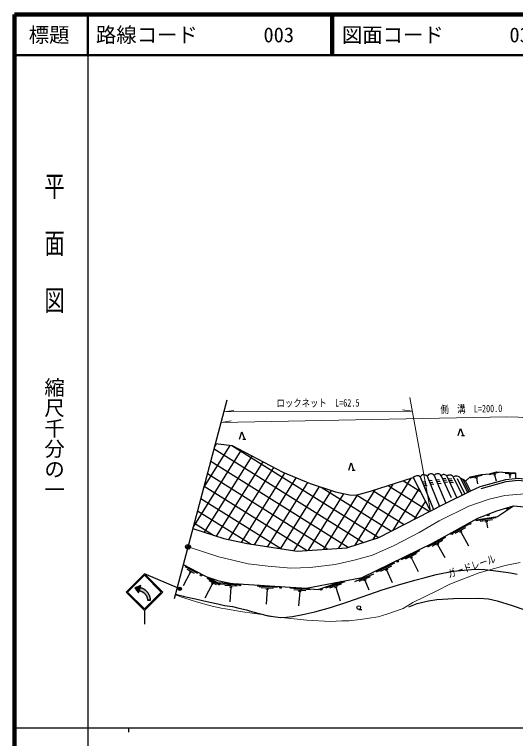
# Model space of a CAD drawing. Units: millimetres at full size, sheet at 1:1000; details may follow other scales. Extents: x 40000 to 680000, y 20000 to 380000.
# Drawn here: x 40000 to 163011, y 202409 to 380000 of the extents above; entities that cross this region are included whole.
import ezdxf
from ezdxf.enums import TextEntityAlignment as Align

# ---------------------------------------------------------------- set-up
doc = ezdxf.new("R2010")
doc.units = ezdxf.units.MM
doc.header["$LTSCALE"] = 1000
doc.header["$PDMODE"] = 32
doc.header["$PDSIZE"] = 500
doc.linetypes.add('CHAIN', pattern=[18.5, 12, -1.5, 3.5, -1.5])
doc.linetypes.add('DASHED', pattern=[7.5, 6, -1.5])
for name, color, linetype, lineweight in [('M-BGD', 7, 'Continuous', 25), ('M-BMK', 2, 'CHAIN', 13), ('M-BMK-OTRS', 5, 'Continuous', 25), ('M-BMK-SRVR', 3, 'Continuous', 25), ('M-STR-HTXT', 7, 'Continuous', 13), ('M-STR-STRC', 7, 'Continuous', 25), ('M-TTL', 2, 'Continuous', 140), ('M-TTL-BAND', 7, 'Continuous', 25), ('M-TTL-LINE', 7, 'Continuous', 50)]:
    doc.layers.add(name, color=color, linetype=linetype, lineweight=lineweight)
doc.layers.add('M-OTRS', color=6, linetype='Continuous')
doc.layers.add('M-TTL-TXT', color=7, linetype='Continuous')
doc.styles.add('@ＭＳ ゴシック', font='')
doc.styles.add('ＭＳ ゴシック', font='')
doc.styles.get('@ＭＳ ゴシック').set_extended_font_data('@MS Gothic')
doc.styles.get('ＭＳ ゴシック').set_extended_font_data('MS Gothic')

msp = doc.modelspace()

# ---------------------------------------------------------------- hatches: boundary and pattern name
at = {"layer": 'M-STR-STRC'}
for points in [[(70824, 239409), (70990, 239928), (69520, 239364), (70431, 238180), (70597, 238699), (70597, 238699)], [(70828, 239422), (70828, 239422), (70990, 239928), (69520, 239364), (70431, 238180), (70597, 238699), (70597, 238699)], [(72764, 238151), (72729, 238197), (72693, 238243), (72656, 238288), (72619, 238332), (72580, 238376), (72541, 238419), (72502, 238461), (72461, 238503), (72420, 238544), (72378, 238584), (72335, 238623), (72292, 238662), (72248, 238700), (72203, 238737), (72158, 238774), (72112, 238809), (72066, 238844), (72019, 238878), (71971, 238911), (71923, 238943), (71874, 238975), (71825, 239005), (71775, 239035), (71724, 239064), (71673, 239092), (71622, 239119), (71570, 239145), (71518, 239170), (71465, 239195), (71412, 239218), (71359, 239241), (71305, 239262), (71250, 239283), (71196, 239303), (71141, 239321), (71086, 239339), (71030, 239356), (70974, 239372), (70918, 239386), (70862, 239400), (70824, 239409), (70597, 238699), (70667, 238684), (70755, 238663), (70842, 238638), (70928, 238611), (71013, 238580), (71097, 238547), (71179, 238511), (71261, 238471), (71341, 238429), (71419, 238385), (71496, 238337), (71571, 238287), (71644, 238234), (71715, 238179), (71785, 238121), (71852, 238061), (71917, 237999), (71980, 237934), (72041, 237867), (72099, 237798), (72155, 237727), (72208, 237655), (72259, 237580), (72307, 237504), (72353, 237426), (72395, 237346), (72435, 237265), (72472, 237183), (72507, 237099), (72538, 237015), (72566, 236929), (72591, 236842), (72613, 236755), (72633, 236666), (72649, 236578), (72662, 236488), (72674, 236376), (73416, 236377), (73412, 236435), (73407, 236493), (73401, 236551), (73393, 236608), (73385, 236666), (73376, 236723), (73365, 236780), (73354, 236837), (73342, 236894), (73329, 236951), (73314, 237007), (73299, 237063), (73283, 237119), (73266, 237174), (73248, 237229), (73229, 237284), (73208, 237339), (73187, 237393), (73166, 237447), (73143, 237500), (73119, 237553), (73094, 237605), (73068, 237658), (73042, 237709), (73015, 237760), (72986, 237811), (72957, 237861), (72927, 237911), (72896, 237960), (72864, 238009), (72831, 238057), (72798, 238104)], [(80241, 238932, -1), (80916, 239361, -0.41421), (80793, 238809, -0.41421)]]:
    msp.add_hatch(color=256, dxfattribs=at).paths.add_polyline_path(points)

# ---------------------------------------------------------------- linework, layer by layer
at = {"layer": 'M-BGD'}
for p, q in [((96063, 275849), (96816, 275849)), ((149737, 276697), (150490, 276697)), ((86494, 264016), (92930, 274316)), ((89114, 273871), (89638, 274709)), ((93342, 274267), (129485, 251682)), ((83874, 254162), (95689, 273071)), ((89000, 273442), (125718, 250499)), ((86678, 252988), (98353, 271673)), ((88194, 270409), (121951, 249315)), ((89629, 252050), (101017, 270274)), ((92642, 251210), (103681, 268876)), ((122878, 268216), (123630, 268216)), ((87387, 267375), (116969, 248891)), ((95750, 250523), (106370, 267519)), ((137916, 266398), (142139, 258206)), ((139603, 266602), (142896, 258596)), ((141288, 266736), (144311, 259326)), ((143076, 266891), (145925, 260140)), ((144738, 266864), (147194, 261540)), ((146179, 266792), (148635, 261468)), ((147730, 266571), (149921, 262098)), ((154787, 266923), (151859, 266269)), ((158934, 267694), (156617, 267068)), ((158124, 267165), (157584, 267019)), ((157854, 267092), (158245, 265644)), ((162846, 267315), (160449, 267430)), ((161913, 267060), (161353, 267087)), ((161633, 267073), (161597, 266324)), ((163011, 267608), (163003, 266176)), ((98929, 249949), (109180, 266354)), ((102165, 249467), (111990, 265189)), ((123624, 249840), (132995, 264837)), ((128026, 251224), (137407, 266237)), ((135478, 265625), (139662, 263011)), ((140952, 265272), (140116, 265354)), ((141142, 264810), (140306, 264892)), ((142543, 265624), (141707, 265708)), ((142732, 265161), (141896, 265245)), ((142921, 264698), (142085, 264782)), ((144339, 265808), (143502, 265882)), ((144533, 265348), (143697, 265422)), ((144728, 264887), (143891, 264961)), ((145887, 266145), (145048, 266192)), ((146096, 265691), (145257, 265738)), ((146306, 265237), (145467, 265284)), ((147339, 266049), (146500, 266096)), ((147548, 265595), (146710, 265642)), ((147758, 265141), (146919, 265188)), ((148680, 266212), (149613, 264308)), ((149514, 266260), (151237, 262743)), ((150090, 266030), (150850, 264478)), ((150728, 265503), (151917, 263076)), ((153729, 266380), (153046, 266227)), ((153388, 266303), (153715, 264839)), ((86581, 264342), (111851, 248551)), ((105402, 248985), (114908, 264198)), ((108638, 248503), (117857, 263256)), ((115334, 264062), (132587, 253282)), ((119602, 249065), (128583, 263437)), ((127969, 263242), (138791, 256480)), ((131723, 264434), (141893, 258079)), ((132974, 253481), (139330, 263654)), ((141333, 264348), (140497, 264429)), ((85774, 261308), (105525, 248966)), ((112221, 248576), (120898, 262462)), ((115912, 248821), (124294, 262235)), ((124009, 262179), (135689, 254881)), ((138193, 256171), (140930, 260552)), ((84967, 258275), (98093, 250073)), ((158259, 256537), (153319, 255764)), ((157317, 256086), (154353, 255623)), ((84161, 255241), (88893, 252284)), ((151459, 254866), (147082, 252447)), ((150728, 254119), (148103, 252668)), ((156227, 255612), (155536, 255504)), ((155882, 255558), (156113, 254076)), ((149867, 253300), (149254, 252962)), ((149561, 253131), (151451, 249710)), ((145787, 251732), (141411, 249313)), ((145057, 250985), (142431, 249534)), ((144196, 250167), (143583, 249828)), ((143889, 249997), (145652, 246808)), ((139395, 248412), (134903, 246215)), ((138628, 247703), (135933, 246385)), ((137727, 246929), (137098, 246621)), ((133293, 245427), (128801, 243230)), ((137413, 246775), (139094, 243338)), ((84980, 242859), (81882, 244487)), ((84221, 242919), (82362, 243896)), ((132526, 244718), (129831, 243400)), ((131625, 243943), (130996, 243636)), ((131311, 243790), (132688, 240679)), ((83152, 243142), (81435, 239876)), ((83369, 243028), (82935, 243256)), ((90385, 240018), (87287, 241646)), ((128161, 242688), (123503, 240869)), ((127338, 242045), (124544, 240954)), ((88557, 240301), (86730, 236824)), ((89626, 240078), (87767, 241055)), ((88774, 240187), (88340, 240415)), ((95665, 239994), (90674, 240298)), ((94649, 239755), (91654, 239938)), ((104555, 239452), (99564, 239756)), ((121076, 240861), (116335, 239271)), ((120223, 240258), (117379, 239305)), ((126376, 241347), (125724, 241092)), ((126050, 241220), (126965, 238877)), ((93482, 239526), (92784, 239569)), ((93133, 239547), (92913, 235939)), ((103538, 239213), (100544, 239396)), ((102372, 238984), (101673, 239027)), ((102023, 239005), (101800, 235354)), ((112593, 238844), (107611, 239269)), ((111571, 238630), (108581, 238885)), ((110399, 238429), (109702, 238489)), ((110051, 238459), (109753, 234968)), ((119228, 239608), (118565, 239386)), ((118896, 239497), (119929, 236217)), ((124512, 234069), (125262, 234069))]:
    msp.add_line(p, q, dxfattribs=at)
at = {"layer": 'M-BGD', "linetype": 'DASHED'}
for p, q in [((149613, 264308), (150546, 262404)), ((150850, 264478), (151611, 262926))]:
    msp.add_line(p, q, dxfattribs=at)
at = {"layer": 'M-BGD'}
for points in [[(95276, 275849), (95859, 277631), (96441, 275849)], [(148950, 276697), (149532, 278479), (150115, 276697)], [(89346, 274744), (93431, 274256), (105883, 267721), (112604, 264935), (118833, 262944), (122218, 262154), (123687, 262115), (125050, 262385), (127389, 263059), (137916, 266398)], [(122091, 268216), (122673, 269998), (123255, 268216)], [(150728, 265503), (151889, 266584), (154625, 267194), (156584, 267370), (158301, 267834), (163011, 267608)], [(83804, 253900), (91439, 251476), (97156, 250213), (109402, 248389), (121573, 249196), (129485, 251683), (145228, 259798), (152042, 263137), (154363, 264208), (160653, 265914), (163671, 266250), (168065, 265763), (174725, 264481), (180689, 263394), (202945, 256669), (207002, 255694), (209802, 255176), (211281, 255928), (214019, 258345), (214910, 260598), (214656, 264765)], [(154534, 263737), (160747, 265422), (163672, 265747), (167990, 265268), (174633, 263990), (180571, 262907), (202814, 256186), (206898, 255204), (209878, 254653), (211564, 255511), (214440, 258049), (215416, 260517), (215155, 264795)], [(81452, 245052), (89826, 240651), (111580, 239324), (125354, 241878), (142618, 250323), (153789, 256496), (158388, 258294), (162544, 259447), (168853, 258945)], [(152895, 256002), (158590, 256893), (162544, 259447)], [(79518, 237779), (82096, 237151), (84422, 236668), (86130, 236284), (87942, 235821), (89896, 235458), (91588, 235056), (93501, 234774), (95092, 234371), (96965, 233969), (98173, 233586), (102294, 232538), (105342, 232095), (106798, 232151), (108246, 232334), (110828, 232830), (113755, 233447), (117588, 234583), (121842, 235960), (130261, 238878), (134066, 240013), (138322, 241221), (140810, 241881), (143548, 242611), (147677, 243486), (152190, 243891), (154015, 243924), (155483, 243837), (158807, 243470), (161752, 243021), (163401, 242693)], [(93054, 240454), (90272, 241010), (87308, 241974)], [(107782, 239556), (114523, 238980), (120458, 240970)], [(136791, 234707), (138865, 235488), (141678, 236207), (143710, 236530), (147773, 236788), (154033, 236859), (156415, 236684), (158536, 236193), (162178, 235042), (168122, 232951)]]:
    msp.add_lwpolyline(points, dxfattribs=at)
for centre, radius in [((161046, 258798), 225), ((156302, 257237), 225), ((151780, 255129), 225), ((147404, 252711), 225), ((143028, 250292), 225), ((138545, 248080), 225), ((134053, 245883), 225), ((129562, 243686), 225), ((85818, 242503), 225), ((125037, 241590), 225), ((90305, 240396), 225), ((95296, 240092), 225), ((100287, 239787), 225), ((120121, 240679), 225), ((105278, 239483), 225), ((110268, 239179), 225), ((115281, 238999), 225), ((124512, 234519), 450)]:
    msp.add_circle(centre, radius, dxfattribs=at)
for centre, radius, start, end in [((138870, 265583), 1255, 54.28081, 139.49258), ((140495, 266048), 1050, 40.94153, 148.16598), ((142231, 266244), 1064, 37.43305, 152.47727), ((143899, 266369), 974, 30.55154, 147.5655), ((145424, 266146), 993, 40.57343, 133.7236), ((146854, 265979), 1057, 34.06748, 129.68173), ((148464, 265509), 1291, 35.60755, 124.65671), ((148939, 263989), 2343, 40.25353, 75.81214)]:
    msp.add_arc(centre, radius, start, end, dxfattribs=at)
at = {"layer": 'M-BMK'}
msp.add_lwpolyline([(82609, 249403), (90171, 246949), (97376, 245220), (102275, 244643), (107809, 244182), (112593, 244355), (118703, 245104), (123372, 246142), (127926, 247410), (133229, 249773), (139339, 252944), (144239, 255768), (151542, 259422), (156557, 261094), (160397, 261990), (165296, 262433)], dxfattribs=at)
at = {"layer": 'M-BMK-OTRS'}
msp.add_line((79251, 236775), (92204, 285493), dxfattribs=at)
at = {"layer": 'M-BMK-SRVR'}
msp.add_circle((82609, 249403), 600, dxfattribs=at)
at = {"layer": 'M-OTRS'}
msp.add_point((82609, 249403), dxfattribs=at)
at = {"layer": 'M-STR-HTXT'}
for p, q in [((142139, 258206), (137038, 286078)), ((91410, 282506), (93841, 282847)), ((91410, 282506), (137657, 282696)), ((137657, 282696), (135226, 283037)), ((90731, 279952), (93162, 280293)), ((79483, 237649), (81643, 237327))]:
    msp.add_line(p, q, dxfattribs=at)
for points in [[(172532, 285949), (185701, 276993), (186661, 276414), (187341, 275885), (187442, 275331), (187467, 274701), (187139, 273971), (186409, 273366), (185628, 273240), (185224, 273190), (184141, 273769), (180735, 275765), (177366, 277441), (172900, 279295), (167286, 280866), (163748, 281270), (160892, 281331), (90731, 279952)], [(164183, 245603), (160504, 244867), (155801, 243570), (153850, 242964), (146906, 240232), (143685, 238625), (137780, 235801), (135427, 234330), (131450, 232877), (129292, 232288), (124877, 231576), (122176, 231309), (120331, 231254), (117621, 231120), (111739, 231403), (103898, 232251), (100690, 232825), (95993, 233501), (91840, 234197), (90740, 234413), (88206, 234980), (84688, 235899), (81811, 236810), (79483, 237649)]]:
    msp.add_lwpolyline(points, dxfattribs=at)
at = {"layer": 'M-STR-STRC'}
for p, q in [((67396, 238331), (71896, 242831)), ((67750, 238331), (71896, 242477)), ((80579, 239147), (71896, 242831)), ((76397, 238331), (71896, 242831)), ((76043, 238331), (71896, 242477)), ((70990, 239928), (69520, 239364)), ((70431, 238180), (70990, 239928)), ((67396, 238331), (71896, 233830)), ((67750, 238331), (71896, 234184)), ((69520, 239364), (70431, 238180)), ((71896, 234184), (76043, 238331)), ((71897, 233831), (76397, 238331)), ((73416, 236377), (72673, 236376)), ((71896, 233830), (71896, 230494))]:
    msp.add_line(p, q, dxfattribs=at)
for points in [[(70990, 239928), (69520, 239364), (70431, 238180)], [(70990, 239928), (69520, 239364), (70431, 238180)], [(70824, 239409), (70990, 239928), (69520, 239364), (70431, 238180), (70597, 238699)], [(70824, 239409), (70597, 238699), (70597, 238699), (70601, 238698), (70645, 238689), (70689, 238679), (70733, 238668), (70777, 238657), (70820, 238645), (70864, 238632), (70906, 238618), (70949, 238603), (70992, 238588), (71034, 238572), (71076, 238555), (71117, 238538), (71159, 238520), (71200, 238501), (71240, 238481), (71281, 238461), (71321, 238440), (71360, 238418), (71399, 238396), (71438, 238373), (71476, 238349), (71514, 238324), (71552, 238299), (71589, 238274), (71626, 238247), (71662, 238220), (71697, 238193), (71733, 238164), (71767, 238136), (71801, 238106), (71835, 238076), (71868, 238045), (71901, 238014), (71933, 237982), (71964, 237950), (71995, 237917), (72026, 237884), (72055, 237850), (72085, 237815), (72113, 237780), (72141, 237745), (72168, 237709), (72195, 237673), (72221, 237636), (72246, 237599), (72271, 237561), (72295, 237523), (72319, 237484), (72341, 237445), (72363, 237406), (72385, 237366), (72405, 237326), (72425, 237285), (72445, 237245), (72463, 237203), (72481, 237162), (72498, 237120), (72514, 237078), (72530, 237036), (72545, 236993), (72559, 236950), (72572, 236907), (72585, 236864), (72597, 236820), (72608, 236777), (72618, 236733), (72628, 236689), (72637, 236644), (72645, 236600), (72652, 236555), (72658, 236511), (72664, 236466), (72669, 236421), (72673, 236376), (72673, 236376), (73416, 236377), (73416, 236377), (73412, 236435), (73407, 236493), (73401, 236551), (73393, 236608), (73385, 236666), (73376, 236723), (73365, 236780), (73354, 236837), (73342, 236894), (73329, 236951), (73314, 237007), (73299, 237063), (73283, 237119), (73266, 237174), (73248, 237229), (73229, 237284), (73208, 237339), (73187, 237393), (73166, 237447), (73143, 237500), (73119, 237553), (73094, 237605), (73068, 237658), (73042, 237709), (73015, 237760), (72986, 237811), (72957, 237861), (72927, 237911), (72896, 237960), (72864, 238009), (72831, 238057), (72798, 238104), (72764, 238151), (72729, 238197), (72693, 238243), (72656, 238288), (72619, 238332), (72580, 238376), (72541, 238419), (72502, 238461), (72461, 238503), (72420, 238544), (72378, 238584), (72335, 238623), (72292, 238662), (72248, 238700), (72203, 238737), (72158, 238774), (72112, 238809), (72066, 238844), (72019, 238878), (71971, 238911), (71923, 238943), (71874, 238975), (71825, 239005), (71775, 239035), (71724, 239064), (71673, 239092), (71622, 239119), (71570, 239145), (71518, 239170), (71465, 239195), (71412, 239218), (71359, 239241), (71305, 239262), (71250, 239283), (71196, 239303), (71141, 239321), (71086, 239339), (71030, 239356), (70974, 239372), (70918, 239386), (70862, 239400)]]:
    msp.add_lwpolyline(points, close=True, dxfattribs=at)
msp.add_circle((80579, 239147), 400, dxfattribs=at)
at = {"layer": 'M-TTL'}
for p, q in [((40000, 380000), (40000, 20000)), ((680000, 380000), (40000, 380000))]:
    msp.add_line(p, q, dxfattribs=at)
at = {"layer": 'M-TTL-BAND'}
for p, q in [((58000, 370000), (58000, 20000)), ((40000, 205000), (579000, 205000)), ((68000, 205000), (68000, 204000))]:
    msp.add_line(p, q, dxfattribs=at)
at = {"layer": 'M-TTL-LINE'}
for p, q in [((58000, 380000), (58000, 370000)), ((117750, 380000), (117750, 370000)), ((118250, 380000), (118250, 370000)), ((40000, 370000), (680000, 370000))]:
    msp.add_line(p, q, dxfattribs=at)

# ---------------------------------------------------------------- texts
at = {"layer": 'M-STR-HTXT', "style": 'ＭＳ ゴシック', "width": 0.8}
for s, rotation, p in [('ロックネット\u3000L=62.5', 0.235, (114531, 283249)), ('側\u3000溝\u3000L=200.0', 1.126, (152192, 281808)), ('ガードレール', 18.805, (152664, 243236))]:
    msp.add_text(s, height=1833, rotation=rotation, dxfattribs=at).set_placement(p, align=Align.BOTTOM_CENTER)
at = {"layer": 'M-TTL-BAND', "style": '@ＭＳ ゴシック', "width": 1.4}
msp.add_text('平  面  図', height=3666, rotation=270, dxfattribs=at).set_placement((49777, 306475), align=Align.MIDDLE_RIGHT)
at = {"layer": 'M-TTL-BAND', "style": '@ＭＳ ゴシック'}
msp.add_text('縮尺千分の一', height=3666, rotation=270, dxfattribs=at).set_placement((49777, 261030), align=Align.MIDDLE_RIGHT)
at = {"layer": 'M-TTL-TXT', "style": 'ＭＳ ゴシック'}
msp.add_text('標題', height=3666, dxfattribs=at).set_placement((48500, 375000), align=Align.MIDDLE_CENTER)
for s, p in [('路線コード', (60000, 375000)), ('003', (101142, 375000)), ('図面コード', (120380, 375000)), ('039-00', (161521, 375000))]:
    msp.add_text(s, height=3666, dxfattribs=at).set_placement(p, align=Align.MIDDLE_LEFT)

doc.saveas('drawing.dxf')
